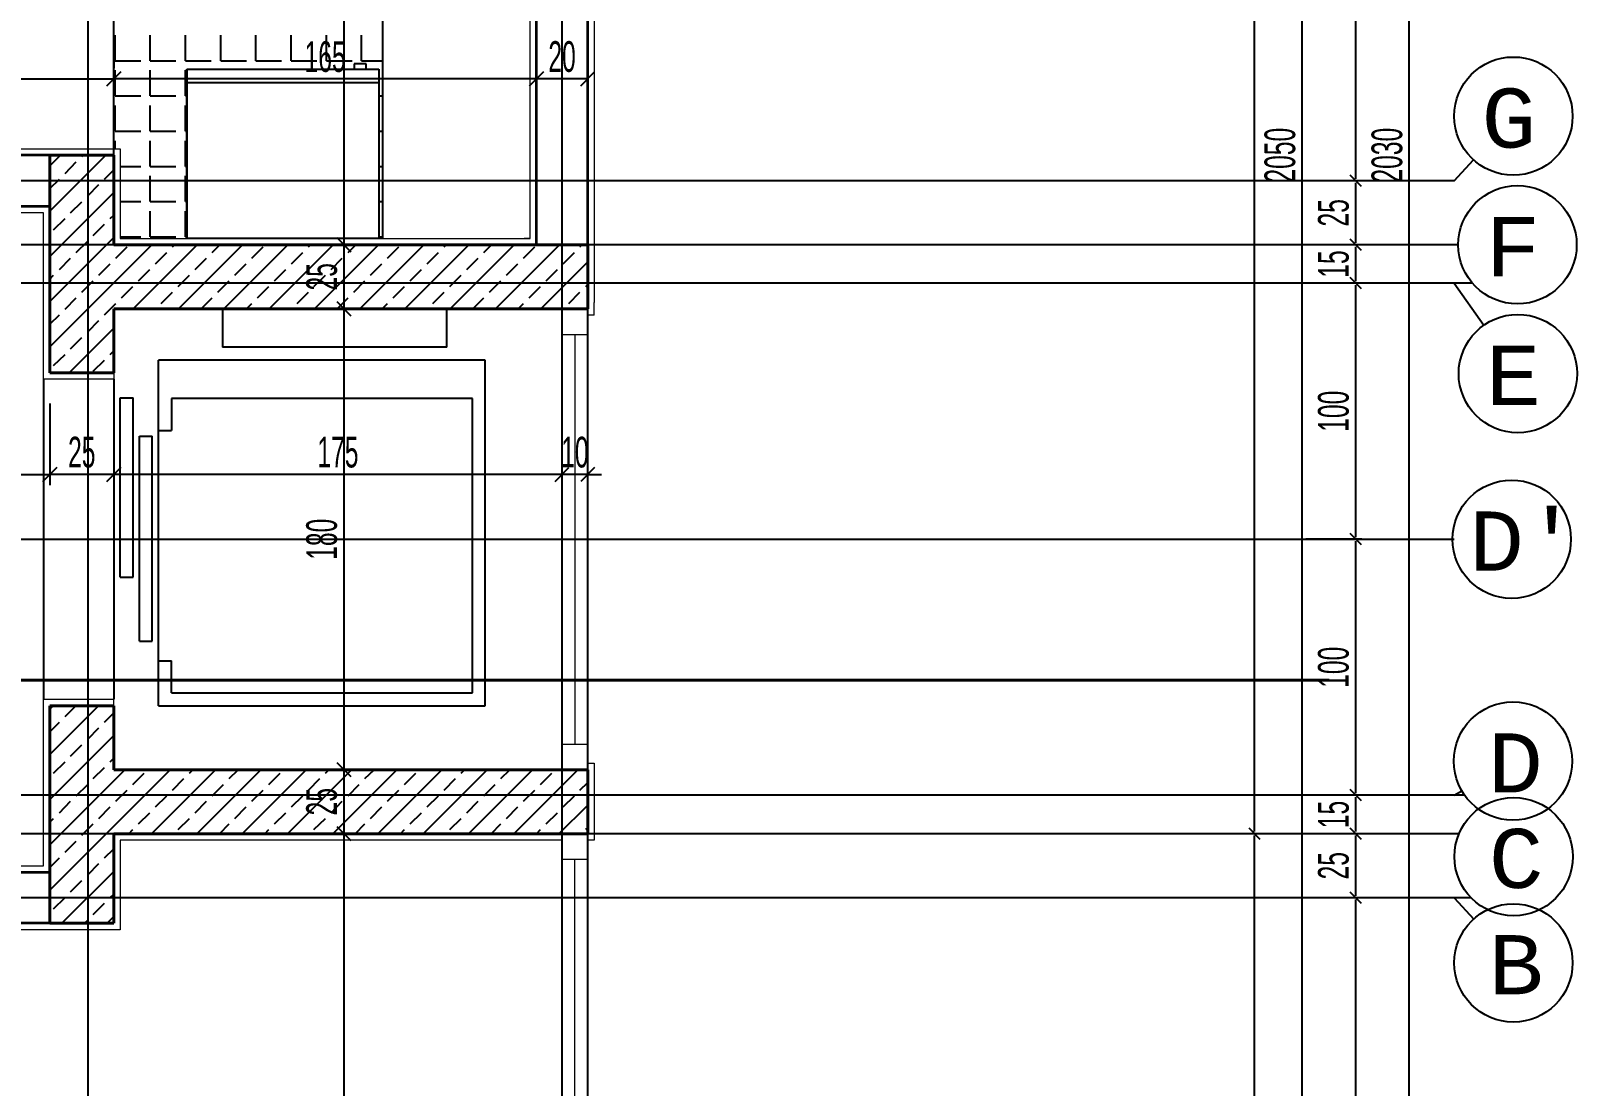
# Model space of a CAD drawing. Header units: inches. Extents: x -7543 to -822, y 102837 to 190349.
# Drawn here: x -833.3212 to -833.2005, y 102836.91 to 102836.9924 of the extents above; entities that cross this region are included whole.
import ezdxf

# ---------------------------------------------------------------- set-up
doc = ezdxf.new("R2010")
doc.units = ezdxf.units.IN
doc.header["$MEASUREMENT"] = 0
for name, pattern in [('__ZG_T_P__9', [22, 1, -10, 1, -10]), ('DASHDOTX2', [2, 1, -0.5, 0, -0.5]), ('DASHED', [19.05, 12.7, -6.35])]:
    doc.linetypes.add(name, pattern=pattern)
doc.layers.get('0').update_dxf_attribs({"lineweight": 25})
doc.layers.get('Defpoints').update_dxf_attribs({"lineweight": 25})
for name, color, linetype, lineweight in [('AKS', 1, 'Continuous', 25), ('ICOL', 55, 'Continuous', 25), ('İZ DÜŞÜM', 253, 'Continuous', 20), ('KESİT', 7, 'Continuous', 40), ('KOLON', 2, 'Continuous', 40), ('SIVA', 150, 'Continuous', 15), ('TARAMA', 8, 'Continuous', 25)]:
    doc.layers.add(name, color=color, linetype=linetype, lineweight=lineweight)
for name, color, linetype, lineweight, true_color in [('ASANSÖR', 7, 'Continuous', 25, 0xf6e21c), ('DUVAR', 7, 'Continuous', 35, 0xfc4642), ('KAPI', 7, 'Continuous', 18, 0xffb360), ('PENCERE', 7, 'Continuous', 18, 0xffb360), ('TEFRİŞ', 7, 'Continuous', 25, 0x78462c)]:
    doc.layers.add(name, color=color, linetype=linetype, lineweight=lineweight, true_color=true_color)
doc.styles.add('ISIM', font='monos.ttf', dxfattribs={"width": 1.1, "height": 200})
doc.styles.add('OLCU', font='tromand.shx', dxfattribs={"width": 0.6, "height": 12})

# ---------------------------------------------------------------- blocks, each defined once
blk = doc.blocks.new('_Oblique')
at = {"color": 0, "linetype": 'ByBlock', "lineweight": -2}
blk.add_line((-0.5, -0.5), (0.5, 0.5), dxfattribs=at)
blk = doc.blocks.new('D')
at = {"layer": 'ICOL'}
for p, q in [((2.83, 2.83), (-2.83, -2.83)), ((0, 3), (0, -25))]:
    blk.add_line(p, q, dxfattribs=at)
blk = doc.blocks.new('E')
at = {"layer": 'ICOL'}
for p, q in [((0, -3), (0, 25)), ((-2.83, -2.83), (2.83, 2.83))]:
    blk.add_line(p, q, dxfattribs=at)

msp = doc.modelspace()

# ---------------------------------------------------------------- linework, layer by layer
at = {"layer": 'AKS', "linetype": 'DASHDOTX2', "ltscale": 10}
for p, q in [((-833.31676, 102836.73452), (-833.31676, 102837.24164)), ((-833.27976, 102836.73452), (-833.27976, 102837.24164)), ((-833.2101, 102836.98068), (-833.56758, 102836.98068)), ((-833.20978, 102836.97568), (-833.66526, 102836.97568)), ((-833.20867, 102836.97268), (-833.66526, 102836.97268)), ((-833.66526, 102836.95268), (-833.21023, 102836.95268)), ((-833.20928, 102836.93268), (-833.66526, 102836.93268)), ((-833.20971, 102836.92968), (-834.12488, 102836.92968)), ((-833.20878, 102836.92468), (-833.66526, 102836.92468))]:
    msp.add_line(p, q, dxfattribs=at)
at = {"layer": 'AKS'}
for p, q in [((-833.2101, 102836.98068), (-833.2086, 102836.98232)), ((-833.2101, 102836.97268), (-833.20779, 102836.9694)), ((-833.21023, 102836.95268), (-833.2101, 102836.95268)), ((-833.2101, 102836.93268), (-833.20951, 102836.93303)), ((-833.2101, 102836.92468), (-833.20858, 102836.92301))]:
    msp.add_line(p, q, dxfattribs=at)
at = {"layer": 'AKS', "color": 0}
for centre in [(-833.20548, 102836.98573), (-833.20516, 102836.97568), (-833.20513, 102836.96562), (-833.20561, 102836.95268), (-833.20551, 102836.93535), (-833.20546, 102836.92789), (-833.20548, 102836.91959)]:
    msp.add_circle(centre, 0.00462, dxfattribs=at)
at = {"layer": 'ASANSÖR'}
for p, q in [((-833.30626, 102836.97068), (-833.30626, 102836.96768)), ((-833.28876, 102836.96768), (-833.28876, 102836.97068)), ((-833.28576, 102836.96668), (-833.31126, 102836.96668)), ((-833.31126, 102836.93968), (-833.31126, 102836.96668)), ((-833.28876, 102836.96768), (-833.30626, 102836.96768)), ((-833.28576, 102836.93968), (-833.28576, 102836.96668)), ((-833.31476, 102836.96518), (-833.31476, 102836.94018)), ((-833.31426, 102836.94973), (-833.31426, 102836.96373)), ((-833.31426, 102836.96373), (-833.31326, 102836.96373)), ((-833.31326, 102836.94973), (-833.31326, 102836.96373)), ((-833.28676, 102836.96368), (-833.31026, 102836.96368)), ((-833.31026, 102836.96368), (-833.31026, 102836.96118)), ((-833.28676, 102836.94068), (-833.28676, 102836.96368)), ((-833.31276, 102836.94473), (-833.31276, 102836.96073)), ((-833.31276, 102836.96073), (-833.31176, 102836.96073)), ((-833.31176, 102836.94473), (-833.31176, 102836.96073)), ((-833.31126, 102836.96118), (-833.31026, 102836.96118)), ((-833.31426, 102836.94973), (-833.31326, 102836.94973)), ((-833.31276, 102836.94473), (-833.31176, 102836.94473)), ((-833.31126, 102836.94318), (-833.31026, 102836.94318)), ((-833.31026, 102836.94068), (-833.31026, 102836.94318)), ((-833.31026, 102836.94068), (-833.28676, 102836.94068)), ((-833.31126, 102836.93968), (-833.28576, 102836.93968))]:
    msp.add_line(p, q, dxfattribs=at)
at = {"layer": 'Defpoints', "color": 6}
msp.add_line((-833.27776, 102836.77768), (-833.27776, 102837.12768), dxfattribs=at)
at = {"layer": 'Defpoints', "color": 3}
for p, q in [((-833.28176, 102836.97568), (-833.28176, 102837.05318)), ((-833.35626, 102836.98268), (-833.31476, 102836.98268)), ((-833.31476, 102836.98268), (-833.31476, 102836.97568)), ((-833.31476, 102836.97568), (-833.28176, 102836.97568)), ((-833.27976, 102836.92968), (-833.31476, 102836.92968)), ((-833.31476, 102836.92968), (-833.31476, 102836.92268)), ((-833.27976, 102836.78268), (-833.27976, 102836.92968)), ((-833.31476, 102836.92268), (-833.36426, 102836.92268))]:
    msp.add_line(p, q, dxfattribs=at)
at = {"layer": 'DUVAR'}
for p, q in [((-833.27776, 102836.97168), (-833.27776, 102837.09768)), ((-833.28176, 102836.97568), (-833.28176, 102837.05318)), ((-833.31976, 102836.98268), (-833.36426, 102836.98268)), ((-833.31976, 102836.97868), (-833.36426, 102836.97868)), ((-833.36426, 102836.92668), (-833.31976, 102836.92668)), ((-833.31976, 102836.92268), (-833.36426, 102836.92268))]:
    msp.add_line(p, q, dxfattribs=at)
at = {"layer": 'ICOL'}
for p, q in [((-833.22197, 102836.77784), (-833.22197, 102837.18753)), ((-833.21361, 102836.77984), (-833.21361, 102837.18553)), ((-833.22568, 102836.92984), (-833.22568, 102837.12753)), ((-833.21779, 102836.98084), (-833.21779, 102837.12553)), ((-833.31476, 102836.98268), (-833.31476, 102837.05318)), ((-833.29679, 102837.05318), (-833.29679, 102836.97568)), ((-833.31466, 102836.99006), (-833.31466, 102836.99206)), ((-833.31191, 102836.99006), (-833.31191, 102836.99206)), ((-833.30916, 102836.99006), (-833.30916, 102836.99206)), ((-833.30641, 102836.99006), (-833.30641, 102836.99206)), ((-833.30366, 102836.99006), (-833.30366, 102836.99206)), ((-833.30091, 102836.99006), (-833.30091, 102836.99206)), ((-833.29816, 102836.99006), (-833.29816, 102836.99206)), ((-833.29541, 102836.99006), (-833.29541, 102836.99206)), ((-833.31466, 102836.99006), (-833.31266, 102836.99006)), ((-833.31191, 102836.99006), (-833.30991, 102836.99006)), ((-833.30916, 102836.99006), (-833.30716, 102836.99006)), ((-833.30641, 102836.99006), (-833.30441, 102836.99006)), ((-833.30366, 102836.99006), (-833.30166, 102836.99006)), ((-833.30091, 102836.99006), (-833.29891, 102836.99006)), ((-833.29816, 102836.99006), (-833.29616, 102836.99006)), ((-833.29541, 102836.99006), (-833.29376, 102836.99006)), ((-833.36627, 102836.98864), (-833.31476, 102836.98864)), ((-833.28176, 102836.98864), (-833.31476, 102836.98864)), ((-833.31466, 102836.98731), (-833.31466, 102836.98931)), ((-833.31191, 102836.98731), (-833.31191, 102836.98931)), ((-833.30916, 102836.98731), (-833.30916, 102836.98931)), ((-833.27776, 102836.98864), (-833.28176, 102836.98864)), ((-833.31466, 102836.98731), (-833.31266, 102836.98731)), ((-833.31191, 102836.98731), (-833.30991, 102836.98731)), ((-833.30916, 102836.98731), (-833.30906, 102836.98731)), ((-833.29406, 102836.98731), (-833.29376, 102836.98731)), ((-833.31466, 102836.98456), (-833.31466, 102836.98656)), ((-833.31191, 102836.98456), (-833.31191, 102836.98656)), ((-833.30916, 102836.98456), (-833.30916, 102836.98656)), ((-833.31466, 102836.98456), (-833.31266, 102836.98456)), ((-833.31466, 102836.98318), (-833.31466, 102836.98381)), ((-833.31191, 102836.98456), (-833.30991, 102836.98456)), ((-833.31191, 102836.98181), (-833.31191, 102836.98381)), ((-833.30916, 102836.98456), (-833.30906, 102836.98456)), ((-833.30916, 102836.98181), (-833.30916, 102836.98381)), ((-833.29406, 102836.98456), (-833.29376, 102836.98456)), ((-833.31426, 102836.98181), (-833.31266, 102836.98181)), ((-833.31191, 102836.98181), (-833.30991, 102836.98181)), ((-833.30916, 102836.98181), (-833.30906, 102836.98181)), ((-833.29406, 102836.98181), (-833.29376, 102836.98181)), ((-833.31191, 102836.97906), (-833.31191, 102836.98106)), ((-833.30916, 102836.97906), (-833.30916, 102836.98106)), ((-833.21779, 102836.97584), (-833.21779, 102836.98053)), ((-833.31426, 102836.97906), (-833.31266, 102836.97906)), ((-833.31191, 102836.97906), (-833.30991, 102836.97906)), ((-833.30916, 102836.97906), (-833.30906, 102836.97906)), ((-833.29406, 102836.97906), (-833.29376, 102836.97906)), ((-833.31191, 102836.97631), (-833.31191, 102836.97831)), ((-833.30916, 102836.97631), (-833.30916, 102836.97831)), ((-833.31426, 102836.97631), (-833.31266, 102836.97631)), ((-833.31191, 102836.97631), (-833.30991, 102836.97631)), ((-833.30916, 102836.97631), (-833.30906, 102836.97631)), ((-833.29679, 102836.97568), (-833.29679, 102836.97068)), ((-833.29406, 102836.97631), (-833.29376, 102836.97631)), ((-833.21779, 102836.97284), (-833.21779, 102836.97553)), ((-833.21779, 102836.95284), (-833.21779, 102836.97253)), ((-833.29679, 102836.97068), (-833.29679, 102836.93468)), ((-833.35626, 102836.95774), (-833.31976, 102836.95774)), ((-833.31476, 102836.95774), (-833.31976, 102836.95774)), ((-833.27976, 102836.95774), (-833.31476, 102836.95774)), ((-833.27976, 102836.95774), (-833.28084, 102836.95774)), ((-833.27776, 102836.95774), (-833.27976, 102836.95774)), ((-833.27776, 102836.95774), (-833.27668, 102836.95774)), ((-833.21779, 102836.93284), (-833.21779, 102836.95253)), ((-833.29679, 102836.93468), (-833.29679, 102836.92968)), ((-833.21779, 102836.92984), (-833.21779, 102836.93253)), ((-833.29679, 102836.92968), (-833.29679, 102836.77968)), ((-833.22568, 102836.78284), (-833.22568, 102836.92953)), ((-833.21779, 102836.92484), (-833.21779, 102836.92953)), ((-833.21779, 102836.77984), (-833.21779, 102836.92453))]:
    msp.add_line(p, q, dxfattribs=at)
at = {"layer": 'ICOL', "color": 53}
for p, q in [((-833.31476, 102836.99016), (-833.31476, 102836.98948)), ((-833.31476, 102836.98508), (-833.31476, 102836.98948)), ((-833.28176, 102836.98934), (-833.28176, 102836.9878)), ((-833.28176, 102836.98934), (-833.28176, 102836.9878)), ((-833.27776, 102836.98934), (-833.27776, 102836.9878)), ((-833.29935, 102836.97568), (-833.29595, 102836.97568)), ((-833.29935, 102836.97568), (-833.29595, 102836.97568)), ((-833.30108, 102836.97068), (-833.29595, 102836.97068)), ((-833.30108, 102836.97068), (-833.29595, 102836.97068)), ((-833.31976, 102836.96328), (-833.31976, 102836.9569)), ((-833.31476, 102836.96014), (-833.31476, 102836.95858)), ((-833.31476, 102836.96014), (-833.31476, 102836.95858)), ((-833.31976, 102836.9593), (-833.31976, 102836.95858)), ((-833.27976, 102836.95599), (-833.27976, 102836.9569)), ((-833.27976, 102836.95599), (-833.27976, 102836.9569)), ((-833.27776, 102836.95599), (-833.27776, 102836.9569)), ((-833.29987, 102836.93468), (-833.29595, 102836.93468)), ((-833.29987, 102836.93468), (-833.29595, 102836.93468)), ((-833.29987, 102836.92968), (-833.29595, 102836.92968)), ((-833.29987, 102836.92968), (-833.29595, 102836.92968))]:
    msp.add_line(p, q, dxfattribs=at)
at = {"layer": 'İZ DÜŞÜM', "linetype": '__ZG_T_P__9'}
msp.add_line((-833.27776, 102837.12768), (-833.27776, 102836.77768), dxfattribs=at)
msp.add_line((-833.27776, 102837.12768), (-833.27776, 102836.77768), dxfattribs=at)
at = {"layer": 'KAPI'}
for p, q in [((-833.27776, 102836.77768), (-833.27776, 102836.93168)), ((-833.27976, 102836.78268), (-833.27976, 102836.92968)), ((-833.27976, 102836.92768), (-833.27776, 102836.92768)), ((-833.27876, 102836.78468), (-833.27876, 102836.92768))]:
    msp.add_line(p, q, dxfattribs=at)
at = {"layer": 'KESİT', "linetype": 'DASHED'}
msp.add_line((-833.21986, 102836.94168), (-833.44673, 102836.94168), dxfattribs=at)
at = {"layer": 'KOLON'}
for p, q in [((-833.31976, 102836.97568), (-833.31976, 102836.98268)), ((-833.31976, 102836.98268), (-833.31476, 102836.98268)), ((-833.31476, 102836.98268), (-833.31476, 102836.97568)), ((-833.31976, 102836.97168), (-833.31976, 102836.97568)), ((-833.31476, 102836.97568), (-833.27776, 102836.97568)), ((-833.27776, 102836.97568), (-833.27776, 102836.97068)), ((-833.31976, 102836.96568), (-833.31976, 102836.97168)), ((-833.27776, 102836.97068), (-833.31476, 102836.97068)), ((-833.31476, 102836.97068), (-833.31476, 102836.96568)), ((-833.31476, 102836.96568), (-833.31976, 102836.96568)), ((-833.31976, 102836.93368), (-833.31976, 102836.93968)), ((-833.31976, 102836.93968), (-833.31476, 102836.93968)), ((-833.31476, 102836.93968), (-833.31476, 102836.93468)), ((-833.31476, 102836.93468), (-833.27776, 102836.93468)), ((-833.27776, 102836.93468), (-833.27776, 102836.92968)), ((-833.31976, 102836.92968), (-833.31976, 102836.93368)), ((-833.31976, 102836.92268), (-833.31976, 102836.92968)), ((-833.29876, 102836.92968), (-833.31476, 102836.92968)), ((-833.31476, 102836.92968), (-833.31476, 102836.92268)), ((-833.27776, 102836.92968), (-833.29876, 102836.92968)), ((-833.31476, 102836.92268), (-833.31976, 102836.92268))]:
    msp.add_line(p, q, dxfattribs=at)
at = {"layer": 'PENCERE'}
for p, q in [((-833.27976, 102836.97068), (-833.27976, 102836.93468)), ((-833.27776, 102836.97068), (-833.27776, 102836.93468)), ((-833.27976, 102836.96868), (-833.27776, 102836.96868)), ((-833.27876, 102836.96868), (-833.27876, 102836.93668)), ((-833.27976, 102836.93668), (-833.27776, 102836.93668))]:
    msp.add_line(p, q, dxfattribs=at)
at = {"layer": 'SIVA'}
for p, q in [((-833.27726, 102837.09818), (-833.27726, 102836.97118)), ((-833.28226, 102836.97618), (-833.28226, 102837.05268)), ((-833.35576, 102836.98318), (-833.31426, 102836.98318)), ((-833.31426, 102836.98318), (-833.31426, 102836.97618)), ((-833.32026, 102836.97818), (-833.36476, 102836.97818)), ((-833.32026, 102836.97168), (-833.32026, 102836.97818)), ((-833.31426, 102836.97618), (-833.28226, 102836.97618)), ((-833.28226, 102836.97618), (-833.28271, 102836.97618)), ((-833.32026, 102836.96518), (-833.32026, 102836.97168)), ((-833.27726, 102836.97018), (-833.27726, 102836.97118)), ((-833.27726, 102836.97018), (-833.27776, 102836.97018)), ((-833.31476, 102836.96568), (-833.31476, 102836.96518)), ((-833.31476, 102836.96518), (-833.32026, 102836.96518)), ((-833.32026, 102836.93368), (-833.32026, 102836.94018)), ((-833.32026, 102836.94018), (-833.31476, 102836.94018)), ((-833.31476, 102836.93968), (-833.31476, 102836.94018)), ((-833.27776, 102836.93518), (-833.27726, 102836.93518)), ((-833.27726, 102836.93518), (-833.27726, 102836.92918)), ((-833.32026, 102836.92968), (-833.32026, 102836.93368)), ((-833.32026, 102836.92718), (-833.32026, 102836.92968)), ((-833.29876, 102836.92918), (-833.31426, 102836.92918)), ((-833.31426, 102836.92918), (-833.31426, 102836.92218)), ((-833.27976, 102836.92918), (-833.29876, 102836.92918)), ((-833.27726, 102836.92918), (-833.27776, 102836.92918)), ((-833.36476, 102836.92718), (-833.32026, 102836.92718)), ((-833.31926, 102836.92218), (-833.36376, 102836.92218)), ((-833.31426, 102836.92218), (-833.32026, 102836.92218))]:
    msp.add_line(p, q, dxfattribs=at)
at = {"layer": 'TARAMA'}
for p, q in [((-833.31976, 102836.98184), (-833.31892, 102836.98268)), ((-833.31976, 102836.97831), (-833.31538, 102836.98268)), ((-833.31725, 102836.98259), (-833.31715, 102836.98268)), ((-833.31857, 102836.98126), (-833.31769, 102836.98215)), ((-833.31548, 102836.98082), (-833.31476, 102836.98154)), ((-833.31976, 102836.98007), (-833.31901, 102836.98082)), ((-833.3168, 102836.9795), (-833.31592, 102836.98038)), ((-833.31976, 102836.97477), (-833.31476, 102836.97977)), ((-833.31813, 102836.97817), (-833.31725, 102836.97905)), ((-833.31946, 102836.97684), (-833.31857, 102836.97773)), ((-833.31504, 102836.97773), (-833.31476, 102836.978)), ((-833.31636, 102836.9764), (-833.31548, 102836.97729)), ((-833.31976, 102836.97124), (-833.31476, 102836.97624)), ((-833.31976, 102836.9677), (-833.31178, 102836.97568)), ((-833.31769, 102836.97508), (-833.3168, 102836.97596)), ((-833.31459, 102836.97463), (-833.31371, 102836.97552)), ((-833.31324, 102836.97068), (-833.30824, 102836.97568)), ((-833.31018, 102836.97552), (-833.31001, 102836.97568)), ((-833.30971, 102836.97068), (-833.30471, 102836.97568)), ((-833.30708, 102836.97508), (-833.30647, 102836.97568)), ((-833.30617, 102836.97068), (-833.30117, 102836.97568)), ((-833.30399, 102836.97463), (-833.3031, 102836.97552)), ((-833.30263, 102836.97068), (-833.29763, 102836.97568)), ((-833.29957, 102836.97552), (-833.2994, 102836.97568)), ((-833.2991, 102836.97068), (-833.2941, 102836.97568)), ((-833.29647, 102836.97508), (-833.29587, 102836.97568)), ((-833.29556, 102836.97068), (-833.29056, 102836.97568)), ((-833.29338, 102836.97463), (-833.2925, 102836.97552)), ((-833.29203, 102836.97068), (-833.28703, 102836.97568)), ((-833.28896, 102836.97552), (-833.2888, 102836.97568)), ((-833.28849, 102836.97068), (-833.28349, 102836.97568)), ((-833.28587, 102836.97508), (-833.28526, 102836.97568)), ((-833.28496, 102836.97068), (-833.27996, 102836.97568)), ((-833.28277, 102836.97463), (-833.28189, 102836.97552)), ((-833.27836, 102836.97552), (-833.27819, 102836.97568)), ((-833.31901, 102836.97375), (-833.31813, 102836.97463)), ((-833.31592, 102836.97331), (-833.31504, 102836.97419)), ((-833.3115, 102836.97419), (-833.31062, 102836.97508)), ((-833.30841, 102836.97375), (-833.30752, 102836.97463)), ((-833.30531, 102836.97331), (-833.30443, 102836.97419)), ((-833.30089, 102836.97419), (-833.30001, 102836.97508)), ((-833.2978, 102836.97375), (-833.29692, 102836.97463)), ((-833.29471, 102836.97331), (-833.29382, 102836.97419)), ((-833.29029, 102836.97419), (-833.2894, 102836.97508)), ((-833.28719, 102836.97375), (-833.28631, 102836.97463)), ((-833.2841, 102836.97331), (-833.28322, 102836.97419)), ((-833.28142, 102836.97068), (-833.27776, 102836.97434)), ((-833.27968, 102836.97419), (-833.2788, 102836.97508)), ((-833.31976, 102836.973), (-833.31946, 102836.97331)), ((-833.31725, 102836.97198), (-833.31636, 102836.97287)), ((-833.31283, 102836.97287), (-833.31194, 102836.97375)), ((-833.30973, 102836.97242), (-833.30885, 102836.97331)), ((-833.30664, 102836.97198), (-833.30576, 102836.97287)), ((-833.30222, 102836.97287), (-833.30134, 102836.97375)), ((-833.29913, 102836.97242), (-833.29824, 102836.97331)), ((-833.29603, 102836.97198), (-833.29515, 102836.97287)), ((-833.29161, 102836.97287), (-833.29073, 102836.97375)), ((-833.28852, 102836.97242), (-833.28764, 102836.97331)), ((-833.28543, 102836.97198), (-833.28454, 102836.97287)), ((-833.28101, 102836.97287), (-833.28012, 102836.97375)), ((-833.31857, 102836.97066), (-833.31769, 102836.97154)), ((-833.31415, 102836.97154), (-833.31327, 102836.97242)), ((-833.31106, 102836.9711), (-833.31018, 102836.97198)), ((-833.30794, 102836.97068), (-833.30708, 102836.97154)), ((-833.30355, 102836.97154), (-833.30266, 102836.97242)), ((-833.30045, 102836.9711), (-833.29957, 102836.97198)), ((-833.29733, 102836.97068), (-833.29647, 102836.97154)), ((-833.29294, 102836.97154), (-833.29206, 102836.97242)), ((-833.28985, 102836.9711), (-833.28896, 102836.97198)), ((-833.28672, 102836.97068), (-833.28587, 102836.97154)), ((-833.28233, 102836.97154), (-833.28145, 102836.97242)), ((-833.27924, 102836.9711), (-833.27836, 102836.97198)), ((-833.27791, 102836.97242), (-833.27776, 102836.97258)), ((-833.31548, 102836.97021), (-833.31459, 102836.9711)), ((-833.3044, 102836.97068), (-833.30399, 102836.9711)), ((-833.2938, 102836.97068), (-833.29338, 102836.9711)), ((-833.28319, 102836.97068), (-833.28277, 102836.9711)), ((-833.27789, 102836.97068), (-833.27776, 102836.97081)), ((-833.31976, 102836.96947), (-833.31901, 102836.97021)), ((-833.31824, 102836.96568), (-833.31476, 102836.96916)), ((-833.3168, 102836.96889), (-833.31592, 102836.96977)), ((-833.31813, 102836.96756), (-833.31725, 102836.96845)), ((-833.31946, 102836.96624), (-833.31857, 102836.96712)), ((-833.31636, 102836.9658), (-833.31548, 102836.96668)), ((-833.31504, 102836.96712), (-833.31476, 102836.9674)), ((-833.31976, 102836.93942), (-833.31949, 102836.93968)), ((-833.31976, 102836.93588), (-833.31596, 102836.93968)), ((-833.31857, 102836.93884), (-833.31772, 102836.93968)), ((-833.31548, 102836.9384), (-833.31476, 102836.93911)), ((-833.31976, 102836.93765), (-833.31901, 102836.9384)), ((-833.3168, 102836.93707), (-833.31592, 102836.93795)), ((-833.31976, 102836.93234), (-833.31476, 102836.93734)), ((-833.31813, 102836.93574), (-833.31725, 102836.93663)), ((-833.31946, 102836.93442), (-833.31857, 102836.9353)), ((-833.31504, 102836.9353), (-833.31476, 102836.93558)), ((-833.31976, 102836.92881), (-833.31389, 102836.93468)), ((-833.31976, 102836.92527), (-833.31035, 102836.93468)), ((-833.31636, 102836.93398), (-833.31548, 102836.93486)), ((-833.31327, 102836.93353), (-833.31238, 102836.93442)), ((-833.31182, 102836.92968), (-833.30682, 102836.93468)), ((-833.30885, 102836.93442), (-833.30858, 102836.93468)), ((-833.30828, 102836.92968), (-833.30328, 102836.93468)), ((-833.30576, 102836.93398), (-833.30505, 102836.93468)), ((-833.30474, 102836.92968), (-833.29974, 102836.93468)), ((-833.30266, 102836.93353), (-833.30178, 102836.93442)), ((-833.30121, 102836.92968), (-833.29621, 102836.93468)), ((-833.29824, 102836.93442), (-833.29798, 102836.93468)), ((-833.29767, 102836.92968), (-833.29267, 102836.93468)), ((-833.29515, 102836.93398), (-833.29444, 102836.93468)), ((-833.29414, 102836.92968), (-833.28914, 102836.93468)), ((-833.29206, 102836.93353), (-833.29117, 102836.93442)), ((-833.2906, 102836.92968), (-833.2856, 102836.93468)), ((-833.28764, 102836.93442), (-833.28737, 102836.93468)), ((-833.28707, 102836.92968), (-833.28207, 102836.93468)), ((-833.28454, 102836.93398), (-833.28383, 102836.93468)), ((-833.28353, 102836.92968), (-833.27853, 102836.93468)), ((-833.28145, 102836.93353), (-833.28056, 102836.93442)), ((-833.31769, 102836.93265), (-833.3168, 102836.93353)), ((-833.31459, 102836.93221), (-833.31371, 102836.93309)), ((-833.31018, 102836.93309), (-833.30929, 102836.93398)), ((-833.30708, 102836.93265), (-833.3062, 102836.93353)), ((-833.30399, 102836.93221), (-833.3031, 102836.93309)), ((-833.29957, 102836.93309), (-833.29868, 102836.93398)), ((-833.29647, 102836.93265), (-833.29559, 102836.93353)), ((-833.29338, 102836.93221), (-833.2925, 102836.93309)), ((-833.28896, 102836.93309), (-833.28808, 102836.93398)), ((-833.28587, 102836.93265), (-833.28498, 102836.93353)), ((-833.28277, 102836.93221), (-833.28189, 102836.93309)), ((-833.27836, 102836.93309), (-833.27776, 102836.93369)), ((-833.31901, 102836.93132), (-833.31813, 102836.93221)), ((-833.31592, 102836.93088), (-833.31504, 102836.93177)), ((-833.3115, 102836.93177), (-833.31062, 102836.93265)), ((-833.30841, 102836.93132), (-833.30752, 102836.93221)), ((-833.30531, 102836.93088), (-833.30443, 102836.93177)), ((-833.30089, 102836.93177), (-833.30001, 102836.93265)), ((-833.2978, 102836.93132), (-833.29692, 102836.93221)), ((-833.29471, 102836.93088), (-833.29382, 102836.93177)), ((-833.29029, 102836.93177), (-833.2894, 102836.93265)), ((-833.28719, 102836.93132), (-833.28631, 102836.93221)), ((-833.2841, 102836.93088), (-833.28322, 102836.93177)), ((-833.28, 102836.92968), (-833.27776, 102836.93192)), ((-833.27968, 102836.93177), (-833.2788, 102836.93265)), ((-833.31976, 102836.93058), (-833.31946, 102836.93088)), ((-833.31725, 102836.92956), (-833.31636, 102836.93044)), ((-833.31283, 102836.93044), (-833.31194, 102836.93132)), ((-833.30973, 102836.93), (-833.30885, 102836.93088)), ((-833.30651, 102836.92968), (-833.30576, 102836.93044)), ((-833.30222, 102836.93044), (-833.30134, 102836.93132)), ((-833.29913, 102836.93), (-833.29824, 102836.93088)), ((-833.29591, 102836.92968), (-833.29515, 102836.93044)), ((-833.29161, 102836.93044), (-833.29073, 102836.93132)), ((-833.28852, 102836.93), (-833.28764, 102836.93088)), ((-833.2853, 102836.92968), (-833.28454, 102836.93044)), ((-833.28101, 102836.93044), (-833.28012, 102836.93132)), ((-833.31358, 102836.92968), (-833.31327, 102836.93)), ((-833.30298, 102836.92968), (-833.30266, 102836.93)), ((-833.29237, 102836.92968), (-833.29206, 102836.93)), ((-833.28176, 102836.92968), (-833.28145, 102836.93)), ((-833.27791, 102836.93), (-833.27776, 102836.93015)), ((-833.31857, 102836.92823), (-833.31769, 102836.92911)), ((-833.31548, 102836.92779), (-833.31476, 102836.92851)), ((-833.31976, 102836.92704), (-833.31901, 102836.92779)), ((-833.3168, 102836.92646), (-833.31592, 102836.92735)), ((-833.31882, 102836.92268), (-833.31476, 102836.92674)), ((-833.31813, 102836.92514), (-833.31725, 102836.92602)), ((-833.31946, 102836.92381), (-833.31857, 102836.92469)), ((-833.31504, 102836.92469), (-833.31476, 102836.92497)), ((-833.31636, 102836.92337), (-833.31548, 102836.92425)), ((-833.31528, 102836.92268), (-833.31476, 102836.9232)), ((-833.31705, 102836.92268), (-833.3168, 102836.92293))]:
    msp.add_line(p, q, dxfattribs=at)
at = {"layer": 'TEFRİŞ'}
for p, q in [((-833.29376, 102836.97618), (-833.29376, 102837.04066)), ((-833.29506, 102836.98981), (-833.29599, 102836.98981)), ((-833.29599, 102836.98981), (-833.29599, 102836.98941)), ((-833.29506, 102836.98941), (-833.29506, 102836.98981)), ((-833.30906, 102836.98941), (-833.30906, 102836.97618)), ((-833.30906, 102836.98941), (-833.29406, 102836.98941)), ((-833.30906, 102836.97618), (-833.30906, 102836.98941)), ((-833.29406, 102836.98941), (-833.29406, 102836.97618)), ((-833.30906, 102836.98835), (-833.29406, 102836.98835)), ((-833.29406, 102836.97618), (-833.30906, 102836.97618)), ((-833.32026, 102836.96518), (-833.32026, 102836.94018))]:
    msp.add_line(p, q, dxfattribs=at)

# ---------------------------------------------------------------- block references
at = {"layer": 'ICOL', "xscale": 0.001080000000001746, "yscale": 0.001080000000001746, "zscale": 0.001080000000001746}
for p in [(-833.31476, 102836.98864), (-833.28176, 102836.98864), (-833.27776, 102836.98864), (-833.31976, 102836.95774), (-833.31476, 102836.95774), (-833.27976, 102836.95774), (-833.27976, 102836.95774)]:
    msp.add_blockref('_Oblique', p, dxfattribs=at)
at = {"layer": 'ICOL'}
for name, p, xscale, yscale, zscale, rotation in [('_Oblique', (-833.31476, 102836.98864), 0.001080000000001746, 0.001080000000001746, 0.001080000000001746, 180), ('_Oblique', (-833.28176, 102836.98864), 0.001080000000001746, 0.001080000000001746, 0.001080000000001746, 180), ('D', (-833.21779, 102836.98068), 0.000155999994603917, 0.000155999994603917, 0.000155999994603917, 270), ('E', (-833.21779, 102836.98068), 0.000155999994603917, 0.000155999994603917, 0.000155999994603917, 90), ('_Oblique', (-833.29679, 102836.97568), 0.001080000001820736, 0.001080000001820736, 0.001080000001820736, 90), ('_Oblique', (-833.29679, 102836.97568), 0.001080000001820736, 0.001080000001820736, 0.001080000001820736, 270), ('D', (-833.21779, 102836.97568), 0.000155999994603917, 0.000155999994603917, 0.000155999994603917, 270), ('E', (-833.21779, 102836.97568), 0.000155999994603917, 0.000155999994603917, 0.000155999994603917, 90), ('D', (-833.21779, 102836.97268), 0.000155999994603917, 0.000155999994603917, 0.000155999994603917, 270), ('E', (-833.21779, 102836.97268), 0.000155999994603917, 0.000155999994603917, 0.000155999994603917, 90), ('_Oblique', (-833.29679, 102836.97068), 0.001080000001820736, 0.001080000001820736, 0.001080000001820736, 90), ('_Oblique', (-833.29679, 102836.97068), 0.001080000001820736, 0.001080000001820736, 0.001080000001820736, 270), ('_Oblique', (-833.31976, 102836.95774), 0.001080000000001746, 0.001080000000001746, 0.001080000000001746, 180), ('_Oblique', (-833.31476, 102836.95774), 0.001080000000001746, 0.001080000000001746, 0.001080000000001746, 180), ('_Oblique', (-833.27776, 102836.95774), 0.001080000000001746, 0.001080000000001746, 0.001080000000001746, 180), ('D', (-833.21779, 102836.95268), 0.000155999994603917, 0.000155999994603917, 0.000155999994603917, 270), ('E', (-833.21779, 102836.95268), 0.000155999994603917, 0.000155999994603917, 0.000155999994603917, 90), ('_Oblique', (-833.29679, 102836.93468), 0.001080000001820736, 0.001080000001820736, 0.001080000001820736, 90), ('_Oblique', (-833.29679, 102836.93468), 0.001080000001820736, 0.001080000001820736, 0.001080000001820736, 270), ('D', (-833.21779, 102836.93268), 0.000155999994603917, 0.000155999994603917, 0.000155999994603917, 270), ('E', (-833.21779, 102836.93268), 0.000155999994603917, 0.000155999994603917, 0.000155999994603917, 90), ('_Oblique', (-833.29679, 102836.92968), 0.001080000001820736, 0.001080000001820736, 0.001080000001820736, 90), ('_Oblique', (-833.29679, 102836.92968), 0.001080000001820736, 0.001080000001820736, 0.001080000001820736, 270), ('D', (-833.22568, 102836.92968), 0.000155999994603917, 0.000155999994603917, 0.000155999994603917, 270), ('E', (-833.22568, 102836.92968), 0.000155999994603917, 0.000155999994603917, 0.000155999994603917, 90), ('D', (-833.21779, 102836.92968), 0.000155999994603917, 0.000155999994603917, 0.000155999994603917, 270), ('E', (-833.21779, 102836.92968), 0.000155999994603917, 0.000155999994603917, 0.000155999994603917, 90), ('D', (-833.21779, 102836.92468), 0.000155999994603917, 0.000155999994603917, 0.000155999994603917, 270), ('E', (-833.21779, 102836.92468), 0.000155999994603917, 0.000155999994603917, 0.000155999994603917, 90)]:
    msp.add_blockref(name, p, dxfattribs=dict(at, xscale=xscale, yscale=yscale, zscale=zscale, rotation=rotation))

# ---------------------------------------------------------------- texts
at = {"layer": 'AKS', "style": 'ISIM', "width": 1.1}
for s, p in [('G', (-833.20798, 102836.98327)), ('F', (-833.20766, 102836.97323)), ('E', (-833.20763, 102836.96317)), ("D'", (-833.20895, 102836.95023)), ('D', (-833.20747, 102836.9329)), ('C', (-833.20741, 102836.92544)), ('B', (-833.20743, 102836.91714))]:
    msp.add_text(s, height=0.00462, dxfattribs=at).set_placement(p)
at = {"layer": 'ICOL', "char_height": 0.0024, "attachment_point": 5, "style": 'OLCU'}
for s, insert in [('\\A1;165', (-833.29826, 102836.99037)), ('\\A1;20', (-833.27976, 102836.99037)), ('\\A1;25', (-833.31726, 102836.95947)), ('\\A1;175', (-833.29726, 102836.95947)), ('\\A1;10', (-833.27876, 102836.95947))]:
    msp.add_mtext(s, dxfattribs=dict(at, insert=insert))
at = {"layer": 'ICOL', "char_height": 0.0024, "attachment_point": 5, "rotation": 90, "style": 'OLCU'}
for s, insert in [('\\A1;2050', (-833.2237, 102836.98268)), ('\\A1;2030', (-833.21534, 102836.98268)), ('\\A1;25', (-833.21952, 102836.97818)), ('\\A1;15', (-833.21952, 102836.97418)), ('\\A1;25', (-833.29852, 102836.97318)), ('\\A1;100', (-833.21952, 102836.96268)), ('\\A1;180', (-833.29852, 102836.95268)), ('\\A1;100', (-833.21952, 102836.94268)), ('\\A1;25', (-833.29852, 102836.93218)), ('\\A1;15', (-833.21952, 102836.93118)), ('\\A1;25', (-833.21952, 102836.92718))]:
    msp.add_mtext(s, dxfattribs=dict(at, insert=insert))

doc.saveas('drawing.dxf')
